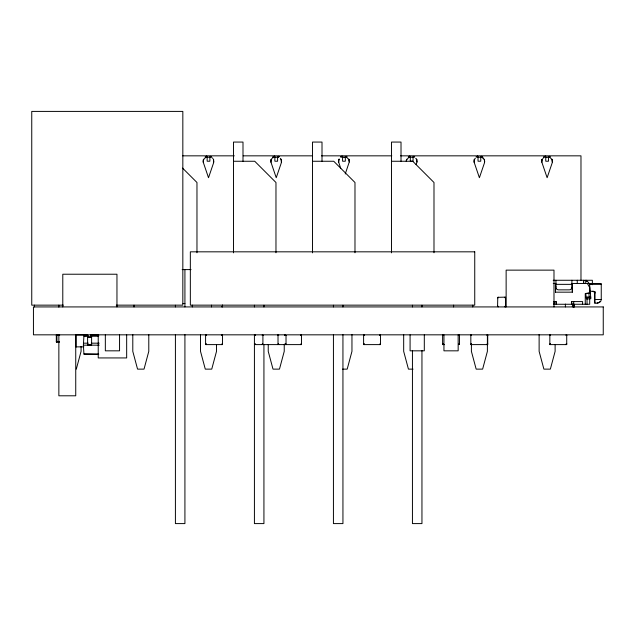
<?xml version="1.0" encoding="UTF-8"?>
<svg xmlns="http://www.w3.org/2000/svg" width="635" height="635" viewBox="0 0 635 635"><rect width="100%" height="100%" fill="white"/><g stroke="black" fill="none" stroke-linecap="round" stroke-linejoin="round"><path stroke-width="0.95" d="M59.46 341.94L56.753 341.94L56.642 334.843L56.34 335.256L59.69 335.224M213.82 161.981L213.479 159.226L213.63 162.75L208.51 177.721L203.256 162.243L203.549 159.226A5.334 5.072 0 0 0 203.256 162.243M281.543 161.981L281.194 159.226L281.345 162.75L276.233 177.721L270.978 162.243L271.272 159.226A5.334 5.072 0 0 0 270.978 162.243M349.266 161.981L348.917 159.226L349.266 161.981L345.234 173.982M416.989 161.981L416.639 159.226L416.989 161.981L416.155 164.624M484.711 161.981L484.362 159.226L484.513 162.75L479.401 177.721L474.139 162.243L474.432 159.226A5.334 5.072 0 0 0 474.139 162.243M552.426 161.981L552.085 159.226L552.236 162.75L547.124 177.721L541.861 162.243L542.155 159.226A5.334 5.072 0 0 0 541.861 162.243M572.365 283.464L572.365 292.171L555.482 292.171L555.815 286.306M98.711 354.378L83.923 354.052L83.383 345.178L83.915 336.05L88.138 335.717M588.518 283.464L601.25 283.48L601.25 299.474C601.274 302.919 597.098 303.617 594.463 303.03L594.463 291.481M210.764 157.44L210.868 156.456L211.534 156.774L210.622 156.273L210.685 157.028L209.637 156.893A5.334 1.31 -85.3 0 1 209.836 161.226L207.193 161.226A5.334 1.31 85.3 0 1 207.391 156.893C205.946 157.575 206.296 155.734 205.145 157.035L206.788 156.123L206.05 156.551L206.772 156.377L206.343 157.028M278.487 157.44L278.59 156.456L279.249 156.774L278.344 156.273L278.408 157.028L277.36 156.893A5.334 1.31 -85.3 0 1 277.558 161.226L274.907 161.226A5.334 1.31 85.3 0 1 275.114 156.893L274.066 157.028L274.495 156.377L273.772 156.551L274.51 156.123L272.867 157.035L273.883 156.456L274.13 157.028M346.21 157.44L346.305 156.456L346.972 156.774L346.067 156.273L346.131 157.028L345.083 156.893A5.334 1.31 -85.3 0 1 345.281 161.226L342.63 161.226A5.334 1.31 85.3 0 1 342.829 156.893C341.392 157.575 341.733 155.734 340.59 157.035L342.233 156.123L341.495 156.551L342.209 156.377L341.781 157.028M413.933 157.44L414.028 156.456L414.695 156.774L413.79 156.273L413.853 157.028L412.806 156.893A5.334 1.31 -85.3 0 1 413.004 161.226L410.353 161.226A5.334 1.31 85.3 0 1 410.551 156.893L409.504 157.028L409.932 156.377L409.21 156.551L409.956 156.123L408.313 157.035L409.329 156.456L409.567 157.028M481.655 157.44L481.751 156.456L482.417 156.774L481.505 156.273L481.568 157.028L480.52 156.893A5.334 1.31 -85.3 0 1 480.719 161.226L478.076 161.226A5.334 1.31 85.3 0 1 478.274 156.893C476.829 157.575 477.179 155.734 476.036 157.035L477.679 156.123L476.933 156.551L477.655 156.377L477.226 157.028M549.37 157.44L549.473 156.456L550.14 156.774L549.227 156.273L549.291 157.028L548.243 156.893A5.334 1.31 -85.3 0 1 548.442 161.226L545.798 161.226A5.334 1.31 85.3 0 1 545.997 156.893L544.949 157.028L545.378 156.377L544.655 156.551L545.401 156.123L543.75 157.035L544.767 156.456L545.013 157.028M338.701 162.243A5.334 5.072 0 0 1 338.995 159.226L338.701 162.243L340.757 168.362M406.313 160.909L406.717 159.226A5.334 5.072 0 0 0 406.321 161.576M56.642 341.511L56.753 341.94L56.753 334.843L56.34 335.145L56.753 335.256M76.303 369.133L81.066 351.361L81.066 346.424M286.02 343.964L285.377 344.607L285.377 343.964L286.02 343.964L286.02 335.47L285.377 334.828L285.377 335.47L286.02 335.47M497.578 306.284L498.221 306.284L498.221 306.927L497.578 306.284L497.769 297.339L504.936 297.148L505.579 297.791L504.936 297.791L504.936 297.148M203.343 159.909L206.161 156.845M271.066 159.909L272.153 158.345M338.788 159.909L339.217 159.044M406.511 159.909L409.329 156.845M474.226 159.909L475.313 158.345M541.949 159.909L542.385 159.044M600.091 301.45L599.107 302.435L597.13 303.03M272.986 157.813L273.883 156.845L272.867 157.591M543.036 158.345L543.75 157.591M284.782 335.018L285.234 334.828L284.782 335.47M262.271 344.607L262.906 343.964L262.271 343.964L262.271 344.607L255.548 344.607L254.913 343.964L255.548 343.964L255.548 344.607M590.375 293.235L585.811 293.632L586.176 297.728A1.778 0.46 85.1 0 0 586.74 299.006L590.844 298.648L589.717 285.623A5.866 5.866 0 0 0 585.311 280.44M586.129 297.275L590.685 296.878M586.176 297.728L590.725 297.339M207.351 157.234L209.669 157.234M275.074 157.234L277.392 157.234M342.797 157.234L345.107 157.234M410.52 157.234L412.829 157.234M478.242 157.234L480.552 157.234M545.965 157.234L548.275 157.234M87.606 344.702L91.607 344.472M182.737 155.837L234.323 155.837M243.237 155.837L312.571 155.837M321.485 155.837L391.811 155.837M400.566 155.837L580.977 155.837L580.977 280.519M233.49 161.258L254.73 161.258L275.971 182.499L275.971 252.77M312.499 161.258L333.74 161.258L354.981 182.499L354.981 252.77M391.509 161.258L412.75 161.258L433.991 182.499L433.991 252.77M182.15 269.597L191.04 269.597M553.212 280.265L592.36 280.265L592.36 284.726M553.26 283.464L555.927 283.464M571.921 283.464L587.335 283.464L589.701 287.544L589.701 292.703L585.256 293.592L585.256 304.26M590.018 283.837L592.36 283.837M555.927 284.353L571.921 284.353M601.25 284.369L591.471 284.369L590.582 283.48L587.923 283.472M589.701 291.298L593.249 291.298A1.778 1.778 0 0 1 595.027 293.076M497.578 297.791L498.221 297.791L498.221 297.148M595.027 299.474L601.25 299.474M553.522 301.593L556.284 301.593L556.284 304.26L555.927 301.593M571.563 304.26L571.563 301.593L582.589 301.593L582.589 304.26M183.023 303.522L184.92 303.522M553.403 304.26L589.701 304.26L589.701 297.751M63.349 305.149L31.75 305.149L31.75 111.403L182.832 111.403L182.832 305.149L116.261 305.149M76.105 334.955L87.749 334.955M90.662 334.955L98.425 334.955M91.027 335.717L98.774 335.724M83.915 336.05L87.86 336.05M90.813 336.05L98.695 336.05M87.606 336.828L91.607 336.828M87.606 337.312L91.607 337.312M59.46 341.511L56.34 341.511L56.642 341.924M59.349 341.924L56.324 341.94L56.324 334.828M83.383 343.178L88.321 343.178M91.289 343.178L99.187 343.178M284.782 343.964L285.234 344.607L284.782 344.416M278.662 344.607L278.662 343.964L278.019 343.964L278.662 344.607L301.482 344.607L301.482 334.828M444.484 344.607L442.611 344.607L442.611 334.828M83.383 345.178L99.187 345.178M76.105 346.869L83.868 346.869M83.923 354.052L98.695 354.052M342.567 369.133L347.194 369.133L351.957 351.361L351.957 334.574M413.067 369.133L408.44 369.133L403.677 351.361L403.677 334.574M572.262 306.451L573.937 306.689M483.481 158.337L481.751 156.845L484.568 159.909M549.473 156.845L552.291 159.909M346.305 156.845L349.123 159.909M590.018 283.48L590.907 284.369M182.578 168.116L196.969 182.499L196.969 252.77M211.884 157.591L212.59 158.337M415.758 158.337L416.846 159.909M280.313 158.337L281.4 159.909M213.249 159.044L213.685 159.909M571.563 301.593L571.921 304.26M590.232 298.132L590.28 298.648M588.891 293.362L589.256 297.466A1.778 0.46 85.1 0 0 589.812 298.736M587.502 297.156L587.573 298.037M572.087 287.282L572.365 292.171M595.027 291.481L595.027 303.03M591.796 283.48L591.796 284.369M587.034 297.831L587.034 304.26M586.597 280.265L586.597 281.861M585.256 280.265L585.256 283.464M583.478 280.265L583.478 283.464M577.255 280.265L577.255 283.464M573.699 301.593L573.699 304.26M572.5 304.101L572.5 306.927M571.921 280.265L571.833 287.885A2.667 2.667 0 0 1 569.254 289.862L558.594 289.862A2.667 2.667 0 0 1 556.014 287.885L555.927 280.265M566.722 334.828L566.722 344.607L549.839 344.607L549.839 334.828M565.388 304.101L565.388 306.927M555.482 283.464L555.482 292.171M555.117 344.448L555.117 351.361L550.355 369.133L543.885 369.133L539.123 351.361L539.123 334.574M554.149 301.593L554.149 304.26M553.99 306.927L553.99 270.137L506.135 270.137L506.135 306.927M505.579 297.148L505.579 306.927M487.712 334.828L487.712 344.607L470.829 344.607L470.829 334.828M487.394 334.574L487.394 351.361L482.632 369.133L476.163 369.133L471.4 351.361L471.4 344.448M472.781 305.149L472.781 306.927M459.494 334.828L459.494 344.607M458.16 334.828L458.16 350.83L443.944 350.83L443.944 334.828M453.588 305.149L453.588 306.927M424.307 334.828L424.307 350.83L410.083 350.83L410.083 334.828M421.95 305.221L421.95 306.927M421.95 350.456L421.95 523.597L412.44 523.597L412.44 350.456M412.44 305.221L412.44 306.927M401.018 161.258L401.018 142.065L391.509 142.065L391.509 252.857M380.492 334.828L380.492 344.607L363.601 344.607L363.601 334.828M342.94 305.221L342.94 306.927M342.94 334.629L342.94 523.597L333.431 523.597L333.431 334.629M333.431 305.221L333.431 306.927M322.008 161.258L322.008 142.065L312.499 142.065L312.499 252.857M284.234 344.448L284.234 351.361L279.471 369.133L273.002 369.133L268.24 351.361L268.24 344.448M278.019 334.828L278.019 344.607L262.906 344.607L262.906 334.828M263.93 305.221L263.93 306.927M263.93 344.519L263.93 523.597L254.421 523.597L254.421 334.629M254.421 305.221L254.421 306.927M242.999 161.258L242.999 142.065L233.49 142.065L233.49 252.857M222.472 304.967L222.472 306.927M222.472 334.828L222.472 344.607L205.589 344.607L205.589 334.828M216.511 344.448L216.511 351.361L211.749 369.133L205.28 369.133L200.517 351.361L200.517 334.574M211.495 305.149L211.495 306.927M192.302 305.149L192.302 306.927M184.92 269.597L184.92 306.927M184.92 334.629L184.92 523.597L175.411 523.597L175.411 334.629M175.411 305.221L175.411 306.927M148.788 334.574L148.788 351.361L144.026 369.133L137.557 369.133L132.794 351.361L132.794 334.574M134.001 305.149L134.001 306.927M126.667 334.828L126.667 357.934L98.227 357.934L98.227 334.828M119.555 334.828L119.555 350.83L105.339 350.83L105.339 334.828M116.959 306.927L116.959 274.225L62.786 274.225L62.786 306.927M91.607 334.828L91.607 345.178L87.606 345.178L87.606 334.828M76.105 334.828L76.105 346.988M75.74 334.709L75.74 395.795L58.857 395.795L58.857 334.709M58.857 305.149L58.857 307.118M34.457 305.149L34.457 306.927M592.685 291.298A1.778 1.778 0 0 1 594.463 293.076M205.772 335.018L205.589 335.47L206.224 335.47L206.224 334.828L205.772 335.018M222.472 306.284L221.829 306.927L221.829 306.284L222.472 306.284M222.472 343.964L221.829 344.607L221.829 343.964L222.472 343.964M255.095 335.018L254.913 335.47L255.548 335.47L255.548 334.828L255.095 335.018M278.209 335.018L278.019 335.47L278.662 335.47L278.662 334.828L278.209 335.018M301.482 343.964L300.839 344.607L300.839 343.964L301.482 343.964M363.791 335.018L363.601 335.47L364.244 335.47L364.244 334.828L363.791 335.018M380.492 343.964L379.849 344.607L379.849 343.964L380.492 343.964M442.801 335.018L442.611 335.47L443.254 335.47L443.254 334.828L442.801 335.018M459.494 343.964L458.859 344.607L458.859 343.964L459.494 343.964M471.019 335.018L470.829 335.47L471.472 335.47L471.472 334.828L471.019 335.018M487.712 343.964L487.077 344.607L487.077 343.964L487.712 343.964M505.579 306.284L504.936 306.927L504.936 306.284L505.579 306.284M550.021 335.018L549.839 335.47L550.474 335.47L550.474 334.828L550.021 335.018M566.722 343.964L566.087 344.607L566.087 343.964L566.722 343.964M474.742 251.825L190.341 251.825L190.341 305.149L474.742 305.149L474.742 251.825M603.25 306.927L33.441 306.927L33.441 334.828L603.25 334.828L603.25 306.927M222.472 335.47L221.829 335.47L221.829 334.828L222.472 335.47M262.906 335.47L262.271 335.47L262.271 334.828L262.906 335.47M301.482 335.47L300.839 335.47L300.839 334.828L301.482 335.47M380.492 335.47L379.849 335.47L379.849 334.828L380.492 335.47M459.494 335.47L458.859 335.47L458.859 334.828L459.494 335.47M487.712 335.47L487.077 335.47L487.077 334.828L487.712 335.47M566.722 335.47L566.087 335.47L566.087 334.828L566.722 335.47M206.224 343.964L205.589 343.964L206.224 344.607L206.224 343.964M364.244 343.964L363.601 343.964L364.244 344.607L364.244 343.964M443.254 343.964L442.611 343.964L443.254 344.607L443.254 343.964M471.472 343.964L470.829 343.964L471.472 344.607L471.472 343.964M550.474 343.964L549.839 343.964L550.021 344.416L550.474 344.607L550.474 343.964M574.175 306.927L574.143 304.26L574.159 306.927M573.611 306.927L573.58 304.26L573.595 306.927"/></g></svg>
